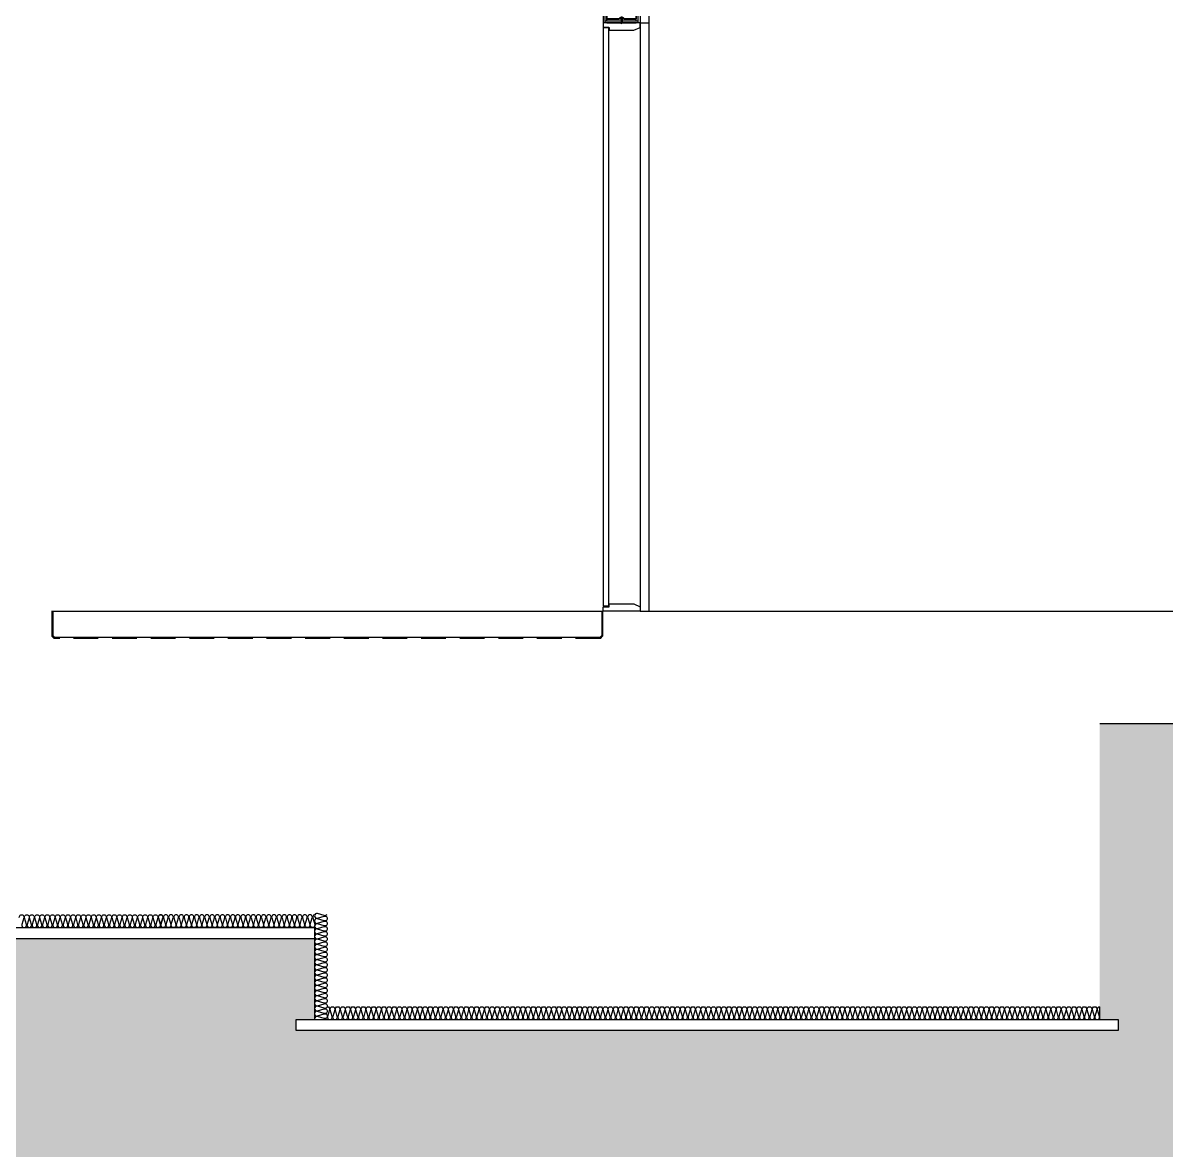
# Model space of a CAD drawing. Header units: millimetres. Extents: x 17311 to 801382, y -242618 to -104888.
# Drawn here: x 291705 to 297921, y -204409 to -198279 of the extents above; entities that cross this region are included whole.
import ezdxf

# ---------------------------------------------------------------- set-up
doc = ezdxf.new("R2010")
doc.units = ezdxf.units.MM
doc.header["$LTSCALE"] = 250
doc.linetypes.add('HID', pattern=[2.8, 1.8, -1])
for name, color, linetype in [('8입면선', 8, 'Continuous'), ('A-DOOR', 4, 'Continuous'), ('A-ELE-8', 8, 'Continuous'), ('A-ELE8', 8, 'Continuous'), ('A-FIN', 6, 'Continuous'), ('A-FIN-8', 8, 'Continuous'), ('A-WALL-D', 7, 'Continuous'), ('A-WP', 1, 'HID'), ('A-버림CONC', 4, 'Continuous'), ('GAGAM-DT', 7, 'Continuous'), ('ISL', 251, 'Continuous'), ('입면', 7, 'Continuous'), ('지반', 254, 'Continuous')]:
    doc.layers.add(name, color=color, linetype=linetype)

# ---------------------------------------------------------------- blocks, each defined once
blk = doc.blocks.new('*U85')
at = {"layer": '8입면선', "color": 8}
for p, q in [((10, 0), (9.5, 4500)), ((190, 0), (189.5, 4500)), ((190, 10), (10, 10))]:
    blk.add_line(p, q, dxfattribs=at)
at = {"layer": 'A-WALL-D'}
for p, q in [((-0.5, 4500), (0, 0)), ((19.5, 4500), (-0.5, 4500)), ((20, 10), (19.5, 4500)), ((180, 10), (179.5, 4500)), ((199.5, 4500), (179.5, 4500)), ((199.5, 4500), (200, 0)), ((20, 0), (0, 0)), ((180, 20), (20, 20)), ((20, 0), (180, 0)), ((200, 0), (180, 0))]:
    blk.add_line(p, q, dxfattribs=at)
at = {"layer": 'GAGAM-DT', "color": 8}
for p, q in [((104.6, 4494.2), (94.7, 4494.2)), ((94.7, 4494.2), (94.7, 4490.7)), ((103.1, 4489.2), (96.2, 4489.2)), ((97.1, 4494.2), (97.1, 4525.6)), ((102.1, 4520.1), (97.1, 4525.6)), ((97.1, 4494.2), (97.1, 4489.2)), ((102.1, 4494.2), (102.1, 4520.1)), ((102.1, 4494.2), (102.1, 4489.2)), ((104.6, 4494.2), (104.6, 4490.7)), ((95.1, 25.8), (95.1, 29.3)), ((105.1, 25.8), (95.1, 25.8)), ((103.6, 30.8), (96.7, 30.8)), ((97.6, 25.8), (97.6, 30.8)), ((97.6, 25.8), (97.6, -5.6)), ((102.6, 25.8), (102.6, 30.8)), ((102.6, 25.8), (102.6, -0.1)), ((105.1, 25.8), (105.1, 29.3)), ((102.6, -0.1), (97.6, -5.6))]:
    blk.add_line(p, q, dxfattribs=at)
for centre, start, end in [((96.2, 4490.7), 180, 270), ((103.1, 4490.7), 270, 0), ((96.7, 29.3), 90, 180), ((103.6, 29.3), 0, 90)]:
    blk.add_arc(centre, 1.51, start, end, dxfattribs=at)
at = {"layer": '입면', "color": 6}
for p, q in [((19.5, 4455), (19.5, 4500)), ((19.5, 4500), (84.8, 4500)), ((84.3, 4498.8), (20.7, 4498.8)), ((20.7, 4498.8), (20.7, 4456.2)), ((89.3, 4493), (84.3, 4498.8)), ((84.8, 4500), (89.8, 4494.2)), ((109.7, 4493), (89.3, 4493)), ((89.8, 4494.2), (109.2, 4494.2)), ((109.2, 4494.2), (114.2, 4500)), ((114.7, 4498.8), (109.7, 4493)), ((114.2, 4500), (179.5, 4500)), ((178.3, 4498.8), (114.7, 4498.8)), ((178.3, 4456.2), (178.3, 4498.8)), ((179.5, 4500), (179.5, 4455)), ((37.3, 4455), (19.5, 4455)), ((20.7, 4456.2), (37.3, 4456.2)), ((37.3, 4456.2), (37.3, 4455)), ((161.7, 4455), (161.7, 4456.2)), ((161.7, 4456.2), (178.3, 4456.2)), ((179.5, 4455), (161.7, 4455)), ((37.8, 65), (20, 65)), ((20, 65), (20, 20)), ((21.2, 21.2), (21.2, 63.8)), ((21.2, 63.8), (37.8, 63.8)), ((37.8, 63.8), (37.8, 65)), ((180, 65), (162.2, 65)), ((162.2, 65), (162.2, 63.8)), ((162.2, 63.8), (178.8, 63.8)), ((178.8, 63.8), (178.8, 21.2)), ((180, 20), (180, 65)), ((20, 20), (85.3, 20)), ((84.8, 21.2), (21.2, 21.2)), ((89.8, 27), (84.8, 21.2)), ((85.3, 20), (90.3, 25.8)), ((110.2, 27), (89.8, 27)), ((90.3, 25.8), (109.7, 25.8)), ((109.7, 25.8), (114.7, 20)), ((115.2, 21.2), (110.2, 27)), ((114.7, 20), (180, 20)), ((178.8, 21.2), (115.2, 21.2))]:
    blk.add_line(p, q, dxfattribs=at)

msp = doc.modelspace()

# ---------------------------------------------------------------- hatches: boundary and pattern name
at = {"layer": '지반'}
h = msp.add_hatch(dxfattribs=at)
h.set_pattern_fill('EARTH', color=251, scale=70, angle=45)
h.paths.add_polyline_path([(230117.6, -201879.5), (230117.6, -213174), (380882.4, -213174), (380882.4, -201579.5), (370730.7, -201579.5), (370730.7, -201786.8), (370560.7, -201786.8), (370560.7, -202209.5), (371880.7, -202209.5), (371880.7, -203849.5), (371980.7, -203849.5), (371980.7, -203909.5), (368640.7, -203909.5), (368640.7, -203849.5), (368740.7, -203849.5), (368740.7, -202159.5), (364230.7, -202159.5), (364230.7, -202599.5), (364330.7, -202599.5), (364330.7, -202659.5), (363390.7, -202659.5), (363390.7, -202599.5), (363490.7, -202599.5), (363490.7, -202099.5), (362430.7, -202099.5), (362430.7, -203699.5), (362530.7, -203699.5), (362530.7, -203759.5), (358060.7, -203759.5), (358060.7, -203699.5), (358160.7, -203699.5), (358160.7, -202089.5), (351710.7, -202089.5), (351710.7, -204659.5), (351810.7, -204659.5), (351810.7, -204719.5), (347110.7, -204719.5), (347110.7, -204659.5), (347210.7, -204659.5), (347210.7, -202089.5), (340910.7, -202089.5), (340910.7, -204659.5), (341010.7, -204659.5), (341010.7, -204719.5), (336310.7, -204719.5), (336310.7, -204659.5), (336410.7, -204659.5), (336410.7, -202089.5), (330110.7, -202089.5), (330110.7, -204659.5), (330210.7, -204659.5), (330210.7, -204719.5), (325510.7, -204719.5), (325510.7, -204659.5), (325610.7, -204659.5), (325610.7, -202089.5), (319310.7, -202089.5), (319310.7, -203829.5), (319410.7, -203829.5), (319410.7, -203889.5), (314710.7, -203889.5), (314710.7, -203829.5), (314810.7, -203829.5), (314810.7, -202089.5), (308510.7, -202089.5), (308510.7, -203829.5), (308610.7, -203829.5), (308610.7, -203889.5), (303910.7, -203889.5), (303910.7, -203829.5), (304010.7, -203829.5), (304010.7, -202089.5), (297560.7, -202089.5), (297560.7, -203699.5), (297660.7, -203699.5), (297660.7, -203759.5), (293190.7, -203759.5), (293190.7, -203699.5), (293290.7, -203699.5), (293290.7, -203259.5), (286980.7, -203259.5), (286980.7, -204099.5), (287080.7, -204099.5), (287080.7, -204159.5), (283740.7, -204159.5), (283740.7, -204099.5), (283840.7, -204099.5), (283840.7, -202459.5), (285160.7, -202459.5), (285160.7, -202086.8), (284990.7, -202086.8), (284990.7, -201829.5), (283110.7, -201829.5), (283110.7, -202079.5), (283160.7, -202079.5), (283160.7, -202139.5), (282910.7, -202139.5), (282910.7, -202079.5), (282960.7, -202079.5), (282960.7, -201979.5), (271560.7, -201979.5), (271560.7, -201879.5)])

# ---------------------------------------------------------------- linework, layer by layer
at = {"layer": 'A-DOOR', "linetype": 'Continuous'}
for points in [[(294860.7, -198304.5), (294893.7, -198304.5), (294893.7, -198319.5), (295027.7, -198319.5), (295060.7, -198304.5), (295060.7, -198279.5), (294860.7, -198279.5)], [(294860.7, -201449.5), (294890.7, -201449.5), (294890.7, -198304.5), (294860.7, -198304.5)], [(294860.7, -201454.5), (294893.7, -201454.5), (294893.7, -201439.5), (295027.7, -201439.5), (295060.7, -201454.5), (295060.7, -201479.5), (294860.7, -201479.5)]]:
    msp.add_lwpolyline(points, close=True, dxfattribs=at)
at = {"layer": 'A-ELE-8'}
msp.add_lwpolyline([(295110.7, -201479.5), (295110.7, -198279.5)], dxfattribs=at)
at = {"layer": 'A-ELE8'}
msp.add_lwpolyline([(295060.7, -198279.5), (295060.7, -201479.5)], dxfattribs=at)
at = {"layer": 'A-FIN'}
for p, q in [((291860.7, -201479.5), (294860.7, -201479.5)), ((295060.7, -201479.5), (316360.7, -201479.5))]:
    msp.add_line(p, q, dxfattribs=at)
at = {"layer": 'A-FIN-8'}
for p, q in [((291868.7, -201479.5), (291868.7, -201611.3)), ((291868.7, -201479.5), (291868.7, -201611.3)), ((294852.7, -201479.5), (294852.7, -201611.3)), ((294852.7, -201479.5), (294852.7, -201611.3)), ((291878.9, -201621.5), (291868.7, -201611.3)), ((294842.4, -201621.5), (291878.9, -201621.5)), ((294842.4, -201621.5), (294852.7, -201611.3))]:
    msp.add_line(p, q, dxfattribs=at)
at = {"layer": 'A-WP', "ltscale": 0.3}
for p, q in [((291863.7, -201479.5), (291863.7, -201614.3)), ((294857.7, -201479.5), (294857.7, -201614.3)), ((291875.8, -201626.5), (291863.7, -201614.3)), ((294845.5, -201626.5), (291875.8, -201626.5)), ((294845.5, -201626.5), (294857.7, -201614.3))]:
    msp.add_line(p, q, dxfattribs=at)
at = {"layer": 'A-버림CONC'}
msp.add_line((286980.7, -203259.5), (293290.7, -203259.5), dxfattribs=at)
for points in [[(297560.7, -202089.5), (304010.7, -202089.5)], [(297560.7, -203699.5), (297660.7, -203699.5), (297660.7, -203759.5), (293190.7, -203759.5), (293190.7, -203699.5), (293290.7, -203699.5)]]:
    msp.add_lwpolyline(points, dxfattribs=at)
at = {"layer": 'ISL'}
for points in [[(295060.7, -198279.5), (295110.7, -198279.5), (295110.7, -193829.5), (295610.7, -193829.5), (295610.7, -193109.5), (298660.7, -193109.5), (298660.7, -193829.5), (299460.7, -193829.5), (299460.7, -193109.5), (302260.7, -193109.5), (302260.7, -193829.5), (303060.7, -193829.5), (303060.7, -193109.5), (305860.7, -193109.5), (305860.7, -193829.5), (306660.7, -193829.5), (306660.7, -193109.5), (309460.7, -193109.5), (309460.7, -193829.5), (310260.7, -193829.5)], [(286980.7, -204099.5), (286980.7, -203199.5), (293290.7, -203199.5), (293290.7, -203699.5), (297560.7, -203699.5), (297560.7, -203629.5)]]:
    msp.add_lwpolyline(points, dxfattribs=at)
for points in [[(291686.3, -203146.4, -1.372593), (291711, -203146.4), (291700.3, -203182.5, 0.509267), (291712.7, -203199.5, 0.509267), (291725, -203182.5), (291714.3, -203146.4, -1.372593), (291739, -203146.4), (291728.3, -203182.5, 0.509267), (291740.7, -203199.5, 0.509267), (291753, -203182.5), (291742.3, -203146.4, -1.372593), (291767, -203146.4), (291756.3, -203182.5, 0.509267), (291768.7, -203199.5, 0.509267), (291781, -203182.5), (291770.3, -203146.4, -1.372593), (291795, -203146.4), (291784.3, -203182.5, 0.509267), (291796.7, -203199.5, 0.509267), (291809, -203182.5), (291798.3, -203146.4, -1.372593), (291823, -203146.4), (291812.3, -203182.5, 0.509267), (291824.7, -203199.5, 0.509267), (291837, -203182.5), (291826.3, -203146.4, -1.372593), (291851, -203146.4), (291840.3, -203182.5, 0.509267), (291852.7, -203199.5, 0.509267), (291865, -203182.5), (291854.3, -203146.4, -1.372593), (291879, -203146.4), (291868.3, -203182.5, 0.509267), (291880.7, -203199.5, 0.509267), (291893, -203182.5), (291882.3, -203146.4, -1.372593), (291907, -203146.4), (291896.3, -203182.5, 0.509267), (291908.7, -203199.5, 0.509267), (291921, -203182.5), (291910.3, -203146.4, -1.372593), (291935, -203146.4), (291924.3, -203182.5, 0.509267), (291936.7, -203199.5, 0.509267), (291949, -203182.5), (291938.3, -203146.4, -1.372593), (291963, -203146.4), (291952.3, -203182.5, 0.509267), (291964.7, -203199.5, 0.509267), (291977, -203182.5), (291966.3, -203146.4, -1.372593), (291991, -203146.4), (291980.3, -203182.5, 0.509267), (291992.7, -203199.5, 0.509267), (292005, -203182.5), (291994.3, -203146.4, -1.372593), (292019, -203146.4), (292008.3, -203182.5, 0.509267), (292020.7, -203199.5, 0.509267), (292033, -203182.5), (292022.3, -203146.4, -1.372593), (292047, -203146.4), (292036.3, -203182.5, 0.509267), (292048.7, -203199.5, 0.509267), (292061, -203182.5), (292050.3, -203146.4, -1.372593), (292075, -203146.4), (292064.3, -203182.5, 0.509267), (292076.7, -203199.5, 0.509267), (292089, -203182.5), (292078.3, -203146.4, -1.372593), (292103, -203146.4), (292092.3, -203182.5, 0.509267), (292104.7, -203199.5, 0.509267), (292117, -203182.5), (292106.3, -203146.4, -1.372593), (292131, -203146.4), (292120.3, -203182.5, 0.509267), (292132.7, -203199.5, 0.509267), (292145, -203182.5), (292134.3, -203146.4, -1.372593), (292159, -203146.4), (292148.3, -203182.5, 0.509267), (292160.7, -203199.5, 0.509267), (292173, -203182.5), (292162.3, -203146.4, -1.372593), (292187, -203146.4), (292176.3, -203182.5, 0.509267), (292188.7, -203199.5, 0.509267), (292201, -203182.5), (292190.3, -203146.4, -1.372593), (292215, -203146.4), (292204.3, -203182.5, 0.509267), (292216.7, -203199.5, 0.509267), (292229, -203182.5), (292218.3, -203146.4, -1.372593), (292243, -203146.4), (292232.3, -203182.5, 0.509267), (292244.7, -203199.5, 0.509267), (292257, -203182.5), (292246.3, -203146.4, -1.372593), (292271, -203146.4), (292260.3, -203182.5, 0.509267), (292272.7, -203199.5, 0.509267), (292285, -203182.5), (292274.3, -203146.4, -1.372593), (292299, -203146.4), (292288.3, -203182.5, 0.509267), (292300.7, -203199.5, 0.509267), (292313, -203182.5), (292302.3, -203146.4, -1.372593), (292327, -203146.4), (292316.3, -203182.5, 0.509267), (292328.7, -203199.5, 0.509267), (292341, -203182.5), (292330.3, -203146.4, -1.372593), (292355, -203146.4), (292344.3, -203182.5, 0.509267), (292356.7, -203199.5, 0.509267), (292369, -203182.5), (292358.3, -203146.4, -1.372593), (292383, -203146.4), (292372.3, -203182.5, 0.509267), (292384.7, -203199.5, 0.509267), (292397, -203182.5), (292386.3, -203146.4, -1.372593), (292411, -203146.4), (292400.3, -203182.5, 0.509267), (292412.7, -203199.5, 0.509267), (292425, -203182.5), (292414.3, -203146.4, -1.372593), (292439, -203146.4), (292428.3, -203182.5, 0.509267), (292440.7, -203199.5, 0.509267), (292453, -203182.5), (292442.3, -203146.4, -1.372593), (292467, -203146.4), (292456.3, -203182.5, 0.509267), (292468.7, -203199.5)], [(293290.7, -203130.1, 0.413428), (293282.3, -203146.4), (293293, -203182.5, -0.509267), (293280.7, -203199.5, -0.509267), (293268.3, -203182.5), (293279, -203146.4, 1.372593), (293254.3, -203146.4), (293265, -203182.5, -0.509267), (293252.7, -203199.5, -0.509267), (293240.3, -203182.5), (293251, -203146.4, 1.372593), (293226.3, -203146.4), (293237, -203182.5, -0.509267), (293224.7, -203199.5, -0.509267), (293212.3, -203182.5), (293223, -203146.4, 1.372593), (293198.3, -203146.4), (293209, -203182.5, -0.509267), (293196.7, -203199.5, -0.509267), (293184.3, -203182.5), (293195, -203146.4, 1.372593), (293170.3, -203146.4), (293181, -203182.5, -0.509267), (293168.7, -203199.5, -0.509267), (293156.3, -203182.5), (293167, -203146.4, 1.372593), (293142.3, -203146.4), (293153, -203182.5, -0.509267), (293140.7, -203199.5, -0.509267), (293128.3, -203182.5), (293139, -203146.4, 1.372593), (293114.3, -203146.4), (293125, -203182.5, -0.509267), (293112.7, -203199.5, -0.509267), (293100.3, -203182.5), (293111, -203146.4, 1.372593), (293086.3, -203146.4), (293097, -203182.5, -0.509267), (293084.7, -203199.5, -0.509267), (293072.3, -203182.5), (293083, -203146.4, 1.372593), (293058.3, -203146.4), (293069, -203182.5, -0.509267), (293056.7, -203199.5, -0.509267), (293044.3, -203182.5), (293055, -203146.4, 1.372593), (293030.3, -203146.4), (293041, -203182.5, -0.509267), (293028.7, -203199.5, -0.509267), (293016.3, -203182.5), (293027, -203146.4, 1.372593), (293002.3, -203146.4), (293013, -203182.5, -0.509267), (293000.7, -203199.5, -0.509267), (292988.3, -203182.5), (292999, -203146.4, 1.372593), (292974.3, -203146.4), (292985, -203182.5, -0.509267), (292972.7, -203199.5, -0.509267), (292960.3, -203182.5), (292971, -203146.4, 1.372593), (292946.3, -203146.4), (292957, -203182.5, -0.509267), (292944.7, -203199.5, -0.509267), (292932.3, -203182.5), (292943, -203146.4, 1.372593), (292918.3, -203146.4), (292929, -203182.5, -0.509267), (292916.7, -203199.5, -0.509267), (292904.3, -203182.5), (292915, -203146.4, 1.372593), (292890.3, -203146.4), (292901, -203182.5, -0.509267), (292888.7, -203199.5, -0.509267), (292876.3, -203182.5), (292887, -203146.4, 1.372593), (292862.3, -203146.4), (292873, -203182.5, -0.509267), (292860.7, -203199.5, -0.509267), (292848.3, -203182.5), (292859, -203146.4, 1.372593), (292834.3, -203146.4), (292845, -203182.5, -0.509267), (292832.7, -203199.5, -0.509267), (292820.3, -203182.5), (292831, -203146.4, 1.372593), (292806.3, -203146.4), (292817, -203182.5, -0.509267), (292804.7, -203199.5, -0.509267), (292792.3, -203182.5), (292803, -203146.4, 1.372593), (292778.3, -203146.4), (292789, -203182.5, -0.509267), (292776.7, -203199.5, -0.509267), (292764.3, -203182.5), (292775, -203146.4, 1.372593), (292750.3, -203146.4), (292761, -203182.5, -0.509267), (292748.7, -203199.5, -0.509267), (292736.3, -203182.5), (292747, -203146.4, 1.372593), (292722.3, -203146.4), (292733, -203182.5, -0.509267), (292720.7, -203199.5, -0.509267), (292708.3, -203182.5), (292719, -203146.4, 1.372593), (292694.3, -203146.4), (292705, -203182.5, -0.509267), (292692.7, -203199.5, -0.509267), (292680.3, -203182.5), (292691, -203146.4, 1.372593), (292666.3, -203146.4), (292677, -203182.5, -0.509267), (292664.7, -203199.5, -0.509267), (292652.3, -203182.5), (292663, -203146.4, 1.372593), (292638.3, -203146.4), (292649, -203182.5, -0.509267), (292636.7, -203199.5, -0.509267), (292624.3, -203182.5), (292635, -203146.4, 1.372593), (292610.3, -203146.4), (292621, -203182.5, -0.509267), (292608.7, -203199.5, -0.509267), (292596.3, -203182.5), (292607, -203146.4, 1.372593), (292582.3, -203146.4), (292593, -203182.5, -0.509267), (292580.7, -203199.5, -0.509267), (292568.3, -203182.5), (292579, -203146.4, 1.372593), (292554.3, -203146.4), (292565, -203182.5, -0.509267), (292552.7, -203199.5, -0.509267), (292540.3, -203182.5), (292551, -203146.4, 1.372593), (292526.3, -203146.4), (292537, -203182.5, -0.509267), (292524.7, -203199.5, -0.509267), (292512.3, -203182.5), (292523, -203146.4, 1.372593), (292498.3, -203146.4), (292509, -203182.5, -0.509267), (292496.7, -203199.5, -0.509267), (292484.3, -203182.5), (292495, -203146.4, 1.372593), (292470.3, -203146.4), (292481, -203182.5, -0.509267), (292468.7, -203199.5, -0.509267), (292456.3, -203182.5), (292467, -203146.4, 1.372593), (292442.3, -203146.4), (292453, -203182.5, -0.509267), (292440.7, -203199.5)], [(293357.9, -203129.5, -0.314838), (293343.7, -203133.9), (293307.6, -203123.1, 0.509267), (293290.7, -203135.5, 0.509267), (293307.6, -203147.9), (293343.7, -203137.1, -1.372593), (293343.7, -203161.9), (293307.6, -203151.1, 0.509267), (293290.7, -203163.5, 0.509267), (293307.6, -203175.9), (293343.7, -203165.1, -1.372593), (293343.7, -203189.9), (293307.6, -203179.1, 0.509267), (293290.7, -203191.5, 0.509267), (293307.6, -203203.9), (293343.7, -203193.1, -1.372593), (293343.7, -203217.9), (293307.6, -203207.1, 0.509267), (293290.7, -203219.5, 0.509267), (293307.6, -203231.9), (293343.7, -203221.1, -1.372593), (293343.7, -203245.9), (293307.6, -203235.1, 0.509267), (293290.7, -203247.5, 0.509267), (293307.6, -203259.9), (293343.7, -203249.1, -1.372593), (293343.7, -203273.9), (293307.6, -203263.1, 0.509267), (293290.7, -203275.5, 0.509267), (293307.6, -203287.9), (293343.7, -203277.1, -1.372593), (293343.7, -203301.9), (293307.6, -203291.1, 0.509267), (293290.7, -203303.5, 0.509267), (293307.6, -203315.9), (293343.7, -203305.1, -1.372593), (293343.7, -203329.9), (293307.6, -203319.1, 0.509267), (293290.7, -203331.5, 0.509267), (293307.6, -203343.9), (293343.7, -203333.1, -1.372593), (293343.7, -203357.9), (293307.6, -203347.1, 0.509267), (293290.7, -203359.5, 0.509267), (293307.6, -203371.9), (293343.7, -203361.1, -1.372593), (293343.7, -203385.9), (293307.6, -203375.1, 0.509267), (293290.7, -203387.5, 0.509267), (293307.6, -203399.9), (293343.7, -203389.1, -1.372593), (293343.7, -203413.9), (293307.6, -203403.1, 0.509267), (293290.7, -203415.5, 0.509267), (293307.6, -203427.9), (293343.7, -203417.1, -1.372593), (293343.7, -203441.9), (293307.6, -203431.1, 0.509267), (293290.7, -203443.5, 0.509267), (293307.6, -203455.9), (293343.7, -203445.1, -1.372593), (293343.7, -203469.9), (293307.6, -203459.1, 0.509267), (293290.7, -203471.5, 0.509267), (293307.6, -203483.9), (293343.7, -203473.1, -1.372593), (293343.7, -203497.9), (293307.6, -203487.1, 0.509267), (293290.7, -203499.5, 0.509267), (293307.6, -203511.9), (293343.7, -203501.1, -1.372593), (293343.7, -203525.9), (293307.6, -203515.1, 0.509267), (293290.7, -203527.5, 0.509267), (293307.6, -203539.9), (293343.7, -203529.1, -1.372593), (293343.7, -203553.9), (293307.6, -203543.1, 0.509267), (293290.7, -203555.5, 0.509267), (293307.6, -203567.9), (293343.7, -203557.1, -1.372593), (293343.7, -203581.9), (293307.6, -203571.1, 0.509267), (293290.7, -203583.5, 0.509267), (293307.6, -203595.9), (293343.7, -203585.1, -1.372593), (293343.7, -203609.9), (293307.6, -203599.1, 0.509267), (293290.7, -203611.5, 0.509267), (293307.6, -203623.9), (293343.7, -203613.1, -1.372593), (293343.7, -203637.9), (293307.6, -203627.1, 0.509267), (293290.7, -203639.5, 0.509267), (293307.6, -203651.9), (293343.7, -203641.1, -1.372593), (293343.7, -203665.9), (293307.6, -203655.1, 0.509267), (293290.7, -203667.5, 0.509267), (293307.6, -203679.9), (293343.7, -203669.1, -1.372593), (293343.7, -203693.9), (293307.6, -203683.1, 0.509267), (293290.7, -203695.5)], [(293360.7, -203629.5, -0.509267), (293373, -203646.4), (293362.3, -203682.5, 1.372593), (293387, -203682.5), (293376.3, -203646.4, -0.509267), (293388.7, -203629.5, -0.509267), (293401, -203646.4), (293390.3, -203682.5, 1.372593), (293415, -203682.5), (293404.3, -203646.4, -0.509267), (293416.7, -203629.5, -0.509267), (293429, -203646.4), (293418.3, -203682.5, 1.372593), (293443, -203682.5), (293432.3, -203646.4, -0.509267), (293444.7, -203629.5, -0.509267), (293457, -203646.4), (293446.3, -203682.5, 1.372593), (293471, -203682.5), (293460.3, -203646.4, -0.509267), (293472.7, -203629.5, -0.509267), (293485, -203646.4), (293474.3, -203682.5, 1.372593), (293499, -203682.5), (293488.3, -203646.4, -0.509267), (293500.7, -203629.5, -0.509267), (293513, -203646.4), (293502.3, -203682.5, 1.372593), (293527, -203682.5), (293516.3, -203646.4, -0.509267), (293528.7, -203629.5, -0.509267), (293541, -203646.4), (293530.3, -203682.5, 1.372593), (293555, -203682.5), (293544.3, -203646.4, -0.509267), (293556.7, -203629.5, -0.509267), (293569, -203646.4), (293558.3, -203682.5, 1.372593), (293583, -203682.5), (293572.3, -203646.4, -0.509267), (293584.7, -203629.5, -0.509267), (293597, -203646.4), (293586.3, -203682.5, 1.372593), (293611, -203682.5), (293600.3, -203646.4, -0.509267), (293612.7, -203629.5, -0.509267), (293625, -203646.4), (293614.3, -203682.5, 1.372593), (293639, -203682.5), (293628.3, -203646.4, -0.509267), (293640.7, -203629.5, -0.509267), (293653, -203646.4), (293642.3, -203682.5, 1.372593), (293667, -203682.5), (293656.3, -203646.4, -0.509267), (293668.7, -203629.5, -0.509267), (293681, -203646.4), (293670.3, -203682.5, 1.372593), (293695, -203682.5), (293684.3, -203646.4, -0.509267), (293696.7, -203629.5, -0.509267), (293709, -203646.4), (293698.3, -203682.5, 1.372593), (293723, -203682.5), (293712.3, -203646.4, -0.509267), (293724.7, -203629.5, -0.509267), (293737, -203646.4), (293726.3, -203682.5, 1.372593), (293751, -203682.5), (293740.3, -203646.4, -0.509267), (293752.7, -203629.5, -0.509267), (293765, -203646.4), (293754.3, -203682.5, 1.372593), (293779, -203682.5), (293768.3, -203646.4, -0.509267), (293780.7, -203629.5, -0.509267), (293793, -203646.4), (293782.3, -203682.5, 1.372593), (293807, -203682.5), (293796.3, -203646.4, -0.509267), (293808.7, -203629.5, -0.509267), (293821, -203646.4), (293810.3, -203682.5, 1.372593), (293835, -203682.5), (293824.3, -203646.4, -0.509267), (293836.7, -203629.5, -0.509267), (293849, -203646.4), (293838.3, -203682.5, 1.372593), (293863, -203682.5), (293852.3, -203646.4, -0.509267), (293864.7, -203629.5, -0.509267), (293877, -203646.4), (293866.3, -203682.5, 1.372593), (293891, -203682.5), (293880.3, -203646.4, -0.509267), (293892.7, -203629.5, -0.509267), (293905, -203646.4), (293894.3, -203682.5, 1.372593), (293919, -203682.5), (293908.3, -203646.4, -0.509267), (293920.7, -203629.5, -0.509267), (293933, -203646.4), (293922.3, -203682.5, 1.372593), (293947, -203682.5), (293936.3, -203646.4, -0.509267), (293948.7, -203629.5, -0.509267), (293961, -203646.4), (293950.3, -203682.5, 1.372593), (293975, -203682.5), (293964.3, -203646.4, -0.509267), (293976.7, -203629.5, -0.509267), (293989, -203646.4), (293978.3, -203682.5, 1.372593), (294003, -203682.5), (293992.3, -203646.4, -0.509267), (294004.7, -203629.5, -0.509267), (294017, -203646.4), (294006.3, -203682.5, 1.372593), (294031, -203682.5), (294020.3, -203646.4, -0.509267), (294032.7, -203629.5, -0.509267), (294045, -203646.4), (294034.3, -203682.5, 1.372593), (294059, -203682.5), (294048.3, -203646.4, -0.509267), (294060.7, -203629.5, -0.509267), (294073, -203646.4), (294062.3, -203682.5, 1.372593), (294087, -203682.5), (294076.3, -203646.4, -0.509267), (294088.7, -203629.5, -0.509267), (294101, -203646.4), (294090.3, -203682.5, 1.372593), (294115, -203682.5), (294104.3, -203646.4, -0.509267), (294116.7, -203629.5, -0.509267), (294129, -203646.4), (294118.3, -203682.5, 1.372593), (294143, -203682.5), (294132.3, -203646.4, -0.509267), (294144.7, -203629.5, -0.509267), (294157, -203646.4), (294146.3, -203682.5, 1.372593), (294171, -203682.5), (294160.3, -203646.4, -0.509267), (294172.7, -203629.5, -0.509267), (294185, -203646.4), (294174.3, -203682.5, 1.372593), (294199, -203682.5), (294188.3, -203646.4, -0.509267), (294200.7, -203629.5, -0.509267), (294213, -203646.4), (294202.3, -203682.5, 1.372593), (294227, -203682.5), (294216.3, -203646.4, -0.509267), (294228.7, -203629.5, -0.509267), (294241, -203646.4), (294230.3, -203682.5, 1.372593), (294255, -203682.5), (294244.3, -203646.4, -0.509267), (294256.7, -203629.5, -0.509267), (294269, -203646.4), (294258.3, -203682.5, 1.372593), (294283, -203682.5), (294272.3, -203646.4, -0.509267), (294284.7, -203629.5, -0.509267), (294297, -203646.4), (294286.3, -203682.5, 1.372593), (294311, -203682.5), (294300.3, -203646.4, -0.509267), (294312.7, -203629.5, -0.509267), (294325, -203646.4), (294314.3, -203682.5, 1.372593), (294339, -203682.5), (294328.3, -203646.4, -0.509267), (294340.7, -203629.5, -0.509267), (294353, -203646.4), (294342.3, -203682.5, 1.372593), (294367, -203682.5), (294356.3, -203646.4, -0.509267), (294368.7, -203629.5, -0.509267), (294381, -203646.4), (294370.3, -203682.5, 1.372593), (294395, -203682.5), (294384.3, -203646.4, -0.509267), (294396.7, -203629.5, -0.509267), (294409, -203646.4), (294398.3, -203682.5, 1.372593), (294423, -203682.5), (294412.3, -203646.4, -0.509267), (294424.7, -203629.5, -0.509267), (294437, -203646.4), (294426.3, -203682.5, 1.372593), (294451, -203682.5), (294440.3, -203646.4, -0.509267), (294452.7, -203629.5, -0.509267), (294465, -203646.4), (294454.3, -203682.5, 1.372593), (294479, -203682.5), (294468.3, -203646.4, -0.509267), (294480.7, -203629.5, -0.509267), (294493, -203646.4), (294482.3, -203682.5, 1.372593), (294507, -203682.5), (294496.3, -203646.4, -0.509267), (294508.7, -203629.5, -0.509267), (294521, -203646.4), (294510.3, -203682.5, 1.372593), (294535, -203682.5), (294524.3, -203646.4, -0.509267), (294536.7, -203629.5, -0.509267), (294549, -203646.4), (294538.3, -203682.5, 1.372593), (294563, -203682.5), (294552.3, -203646.4, -0.509267), (294564.7, -203629.5, -0.509267), (294577, -203646.4), (294566.3, -203682.5, 1.372593), (294591, -203682.5), (294580.3, -203646.4, -0.509267), (294592.7, -203629.5, -0.509267), (294605, -203646.4), (294594.3, -203682.5, 1.372593), (294619, -203682.5), (294608.3, -203646.4, -0.509267), (294620.7, -203629.5, -0.509267), (294633, -203646.4), (294622.3, -203682.5, 1.372593), (294647, -203682.5), (294636.3, -203646.4, -0.509267), (294648.7, -203629.5, -0.509267), (294661, -203646.4), (294650.3, -203682.5, 1.372593), (294675, -203682.5), (294664.3, -203646.4, -0.509267), (294676.7, -203629.5, -0.509267), (294689, -203646.4), (294678.3, -203682.5, 1.372593), (294703, -203682.5), (294692.3, -203646.4, -0.509267), (294704.7, -203629.5, -0.509267), (294717, -203646.4), (294706.3, -203682.5, 1.372593), (294731, -203682.5), (294720.3, -203646.4, -0.509267), (294732.7, -203629.5, -0.509267), (294745, -203646.4), (294734.3, -203682.5, 1.372593), (294759, -203682.5), (294748.3, -203646.4, -0.509267), (294760.7, -203629.5, -0.509267), (294773, -203646.4), (294762.3, -203682.5, 1.372593), (294787, -203682.5), (294776.3, -203646.4, -0.509267), (294788.7, -203629.5, -0.509267), (294801, -203646.4), (294790.3, -203682.5, 1.372593), (294815, -203682.5), (294804.3, -203646.4, -0.509267), (294816.7, -203629.5, -0.509267), (294829, -203646.4), (294818.3, -203682.5, 1.372593), (294843, -203682.5), (294832.3, -203646.4, -0.509267), (294844.7, -203629.5, -0.509267), (294857, -203646.4), (294846.3, -203682.5, 1.372593), (294871, -203682.5), (294860.3, -203646.4, -0.509267), (294872.7, -203629.5, -0.509267), (294885, -203646.4), (294874.3, -203682.5, 1.372593), (294899, -203682.5), (294888.3, -203646.4, -0.509267), (294900.7, -203629.5, -0.509267), (294913, -203646.4), (294902.3, -203682.5, 1.372593), (294927, -203682.5), (294916.3, -203646.4, -0.509267), (294928.7, -203629.5, -0.509267), (294941, -203646.4), (294930.3, -203682.5, 1.372593), (294955, -203682.5), (294944.3, -203646.4, -0.509267), (294956.7, -203629.5, -0.509267), (294969, -203646.4), (294958.3, -203682.5, 1.372593), (294983, -203682.5), (294972.3, -203646.4, -0.509267), (294984.7, -203629.5, -0.509267), (294997, -203646.4), (294986.3, -203682.5, 1.372593), (295011, -203682.5), (295000.3, -203646.4, -0.509267), (295012.7, -203629.5, -0.509267), (295025, -203646.4), (295014.3, -203682.5, 1.372593), (295039, -203682.5), (295028.3, -203646.4, -0.509267), (295040.7, -203629.5, -0.509267), (295053, -203646.4), (295042.3, -203682.5, 1.372593), (295067, -203682.5), (295056.3, -203646.4, -0.509267), (295068.7, -203629.5, -0.509267), (295081, -203646.4), (295070.3, -203682.5, 1.372593), (295095, -203682.5), (295084.3, -203646.4, -0.509267), (295096.7, -203629.5, -0.509267), (295109, -203646.4), (295098.3, -203682.5, 1.372593), (295123, -203682.5), (295112.3, -203646.4, -0.509267), (295124.7, -203629.5, -0.509267), (295137, -203646.4), (295126.3, -203682.5, 1.372593), (295151, -203682.5), (295140.3, -203646.4, -0.509267), (295152.7, -203629.5, -0.509267), (295165, -203646.4), (295154.3, -203682.5, 1.372593), (295179, -203682.5), (295168.3, -203646.4, -0.509267), (295180.7, -203629.5, -0.509267), (295193, -203646.4), (295182.3, -203682.5, 1.372593), (295207, -203682.5), (295196.3, -203646.4, -0.509267), (295208.7, -203629.5, -0.509267), (295221, -203646.4), (295210.3, -203682.5, 1.372593), (295235, -203682.5), (295224.3, -203646.4, -0.509267), (295236.7, -203629.5, -0.509267), (295249, -203646.4), (295238.3, -203682.5, 1.372593), (295263, -203682.5), (295252.3, -203646.4, -0.509267), (295264.7, -203629.5, -0.509267), (295277, -203646.4), (295266.3, -203682.5, 1.372593), (295291, -203682.5), (295280.3, -203646.4, -0.509267), (295292.7, -203629.5, -0.509267), (295305, -203646.4), (295294.3, -203682.5, 1.372593), (295319, -203682.5), (295308.3, -203646.4, -0.509267), (295320.7, -203629.5, -0.509267), (295333, -203646.4), (295322.3, -203682.5, 1.372593), (295347, -203682.5), (295336.3, -203646.4, -0.509267), (295348.7, -203629.5, -0.509267), (295361, -203646.4), (295350.3, -203682.5, 1.372593), (295375, -203682.5), (295364.3, -203646.4, -0.509267), (295376.7, -203629.5, -0.509267), (295389, -203646.4), (295378.3, -203682.5, 1.372593), (295403, -203682.5), (295392.3, -203646.4, -0.509267), (295404.7, -203629.5, -0.509267), (295417, -203646.4), (295406.3, -203682.5, 1.372593), (295431, -203682.5), (295420.3, -203646.4, -0.509267), (295432.7, -203629.5, -0.509267), (295445, -203646.4), (295434.3, -203682.5, 1.372593), (295459, -203682.5), (295448.3, -203646.4, -0.509267), (295460.7, -203629.5, -0.509267), (295473, -203646.4), (295462.3, -203682.5, 1.372593), (295487, -203682.5), (295476.3, -203646.4, -0.509267), (295488.7, -203629.5, -0.509267), (295501, -203646.4), (295490.3, -203682.5, 1.372593), (295515, -203682.5), (295504.3, -203646.4, -0.509267), (295516.7, -203629.5, -0.509267), (295529, -203646.4), (295518.3, -203682.5, 1.372593), (295543, -203682.5), (295532.3, -203646.4, -0.509267), (295544.7, -203629.5, -0.509267), (295557, -203646.4), (295546.3, -203682.5, 1.372593), (295571, -203682.5), (295560.3, -203646.4, -0.509267), (295572.7, -203629.5, -0.509267), (295585, -203646.4), (295574.3, -203682.5, 1.372593), (295599, -203682.5), (295588.3, -203646.4, -0.509267), (295600.7, -203629.5, -0.509267), (295613, -203646.4), (295602.3, -203682.5, 1.372593), (295627, -203682.5), (295616.3, -203646.4, -0.509267), (295628.7, -203629.5, -0.509267), (295641, -203646.4), (295630.3, -203682.5, 1.372593), (295655, -203682.5), (295644.3, -203646.4, -0.509267), (295656.7, -203629.5, -0.509267), (295669, -203646.4), (295658.3, -203682.5, 1.372593), (295683, -203682.5), (295672.3, -203646.4, -0.509267), (295684.7, -203629.5, -0.509267), (295697, -203646.4), (295686.3, -203682.5, 1.372593), (295711, -203682.5), (295700.3, -203646.4, -0.509267), (295712.7, -203629.5, -0.509267), (295725, -203646.4), (295714.3, -203682.5, 1.372593), (295739, -203682.5), (295728.3, -203646.4, -0.509267), (295740.7, -203629.5, -0.509267), (295753, -203646.4), (295742.3, -203682.5, 1.372593), (295767, -203682.5), (295756.3, -203646.4, -0.509267), (295768.7, -203629.5, -0.509267), (295781, -203646.4), (295770.3, -203682.5, 1.372593), (295795, -203682.5), (295784.3, -203646.4, -0.509267), (295796.7, -203629.5, -0.509267), (295809, -203646.4), (295798.3, -203682.5, 1.372593), (295823, -203682.5), (295812.3, -203646.4, -0.509267), (295824.7, -203629.5, -0.509267), (295837, -203646.4), (295826.3, -203682.5, 1.372593), (295851, -203682.5), (295840.3, -203646.4, -0.509267), (295852.7, -203629.5, -0.509267), (295865, -203646.4), (295854.3, -203682.5, 1.372593), (295879, -203682.5), (295868.3, -203646.4, -0.509267), (295880.7, -203629.5, -0.509267), (295893, -203646.4), (295882.3, -203682.5, 1.372593), (295907, -203682.5), (295896.3, -203646.4, -0.509267), (295908.7, -203629.5, -0.509267), (295921, -203646.4), (295910.3, -203682.5, 1.372593), (295935, -203682.5), (295924.3, -203646.4, -0.509267), (295936.7, -203629.5, -0.509267), (295949, -203646.4), (295938.3, -203682.5, 1.372593), (295963, -203682.5), (295952.3, -203646.4, -0.509267), (295964.7, -203629.5, -0.509267), (295977, -203646.4), (295966.3, -203682.5, 1.372593), (295991, -203682.5), (295980.3, -203646.4, -0.509267), (295992.7, -203629.5, -0.509267), (296005, -203646.4), (295994.3, -203682.5, 1.372593), (296019, -203682.5), (296008.3, -203646.4, -0.509267), (296020.7, -203629.5, -0.509267), (296033, -203646.4), (296022.3, -203682.5, 1.372593), (296047, -203682.5), (296036.3, -203646.4, -0.509267), (296048.7, -203629.5, -0.509267), (296061, -203646.4), (296050.3, -203682.5, 1.372593), (296075, -203682.5), (296064.3, -203646.4, -0.509267), (296076.7, -203629.5, -0.509267), (296089, -203646.4), (296078.3, -203682.5, 1.372593), (296103, -203682.5), (296092.3, -203646.4, -0.509267), (296104.7, -203629.5, -0.509267), (296117, -203646.4), (296106.3, -203682.5, 1.372593), (296131, -203682.5), (296120.3, -203646.4, -0.509267), (296132.7, -203629.5, -0.509267), (296145, -203646.4), (296134.3, -203682.5, 1.372593), (296159, -203682.5), (296148.3, -203646.4, -0.509267), (296160.7, -203629.5, -0.509267), (296173, -203646.4), (296162.3, -203682.5, 1.372593), (296187, -203682.5), (296176.3, -203646.4, -0.509267), (296188.7, -203629.5, -0.509267), (296201, -203646.4), (296190.3, -203682.5, 1.372593), (296215, -203682.5), (296204.3, -203646.4, -0.509267), (296216.7, -203629.5, -0.509267), (296229, -203646.4), (296218.3, -203682.5, 1.372593), (296243, -203682.5), (296232.3, -203646.4, -0.509267), (296244.7, -203629.5, -0.509267), (296257, -203646.4), (296246.3, -203682.5, 1.372593), (296271, -203682.5), (296260.3, -203646.4, -0.509267), (296272.7, -203629.5, -0.509267), (296285, -203646.4), (296274.3, -203682.5, 1.372593), (296299, -203682.5), (296288.3, -203646.4, -0.509267), (296300.7, -203629.5, -0.509267), (296313, -203646.4), (296302.3, -203682.5, 1.372593), (296327, -203682.5), (296316.3, -203646.4, -0.509267), (296328.7, -203629.5, -0.509267), (296341, -203646.4), (296330.3, -203682.5, 1.372593), (296355, -203682.5), (296344.3, -203646.4, -0.509267), (296356.7, -203629.5, -0.509267), (296369, -203646.4), (296358.3, -203682.5, 1.372593), (296383, -203682.5), (296372.3, -203646.4, -0.509267), (296384.7, -203629.5, -0.509267), (296397, -203646.4), (296386.3, -203682.5, 1.372593), (296411, -203682.5), (296400.3, -203646.4, -0.509267), (296412.7, -203629.5, -0.509267), (296425, -203646.4), (296414.3, -203682.5, 1.372593), (296439, -203682.5), (296428.3, -203646.4, -0.509267), (296440.7, -203629.5, -0.509267), (296453, -203646.4), (296442.3, -203682.5, 1.372593), (296467, -203682.5), (296456.3, -203646.4, -0.509267), (296468.7, -203629.5, -0.509267), (296481, -203646.4), (296470.3, -203682.5, 1.372593), (296495, -203682.5), (296484.3, -203646.4, -0.509267), (296496.7, -203629.5, -0.509267), (296509, -203646.4), (296498.3, -203682.5, 1.372593), (296523, -203682.5), (296512.3, -203646.4, -0.509267), (296524.7, -203629.5, -0.509267), (296537, -203646.4), (296526.3, -203682.5, 1.372593), (296551, -203682.5), (296540.3, -203646.4, -0.509267), (296552.7, -203629.5, -0.509267), (296565, -203646.4), (296554.3, -203682.5, 1.372593), (296579, -203682.5), (296568.3, -203646.4, -0.509267), (296580.7, -203629.5, -0.509267), (296593, -203646.4), (296582.3, -203682.5, 1.372593), (296607, -203682.5), (296596.3, -203646.4, -0.509267), (296608.7, -203629.5, -0.509267), (296621, -203646.4), (296610.3, -203682.5, 1.372593), (296635, -203682.5), (296624.3, -203646.4, -0.509267), (296636.7, -203629.5, -0.509267), (296649, -203646.4), (296638.3, -203682.5, 1.372593), (296663, -203682.5), (296652.3, -203646.4, -0.509267), (296664.7, -203629.5, -0.509267), (296677, -203646.4), (296666.3, -203682.5, 1.372593), (296691, -203682.5), (296680.3, -203646.4, -0.509267), (296692.7, -203629.5, -0.509267), (296705, -203646.4), (296694.3, -203682.5, 1.372593), (296719, -203682.5), (296708.3, -203646.4, -0.509267), (296720.7, -203629.5, -0.509267), (296733, -203646.4), (296722.3, -203682.5, 1.372593), (296747, -203682.5), (296736.3, -203646.4, -0.509267), (296748.7, -203629.5, -0.509267), (296761, -203646.4), (296750.3, -203682.5, 1.372593), (296775, -203682.5), (296764.3, -203646.4, -0.509267), (296776.7, -203629.5, -0.509267), (296789, -203646.4), (296778.3, -203682.5, 1.372593), (296803, -203682.5), (296792.3, -203646.4, -0.509267), (296804.7, -203629.5, -0.509267), (296817, -203646.4), (296806.3, -203682.5, 1.372593), (296831, -203682.5), (296820.3, -203646.4, -0.509267), (296832.7, -203629.5, -0.509267), (296845, -203646.4), (296834.3, -203682.5, 1.372593), (296859, -203682.5), (296848.3, -203646.4, -0.509267), (296860.7, -203629.5, -0.509267), (296873, -203646.4), (296862.3, -203682.5, 1.372593), (296887, -203682.5), (296876.3, -203646.4, -0.509267), (296888.7, -203629.5, -0.509267), (296901, -203646.4), (296890.3, -203682.5, 1.372593), (296915, -203682.5), (296904.3, -203646.4, -0.509267), (296916.7, -203629.5, -0.509267), (296929, -203646.4), (296918.3, -203682.5, 1.372593), (296943, -203682.5), (296932.3, -203646.4, -0.509267), (296944.7, -203629.5, -0.509267), (296957, -203646.4), (296946.3, -203682.5, 1.372593), (296971, -203682.5), (296960.3, -203646.4, -0.509267), (296972.7, -203629.5, -0.509267), (296985, -203646.4), (296974.3, -203682.5, 1.372593), (296999, -203682.5), (296988.3, -203646.4, -0.509267), (297000.7, -203629.5, -0.509267), (297013, -203646.4), (297002.3, -203682.5, 1.372593), (297027, -203682.5), (297016.3, -203646.4, -0.509267), (297028.7, -203629.5, -0.509267), (297041, -203646.4), (297030.3, -203682.5, 1.372593), (297055, -203682.5), (297044.3, -203646.4, -0.509267), (297056.7, -203629.5, -0.509267), (297069, -203646.4), (297058.3, -203682.5, 1.372593), (297083, -203682.5), (297072.3, -203646.4, -0.509267), (297084.7, -203629.5, -0.509267), (297097, -203646.4), (297086.3, -203682.5, 1.372593), (297111, -203682.5), (297100.3, -203646.4, -0.509267), (297112.7, -203629.5, -0.509267), (297125, -203646.4), (297114.3, -203682.5, 1.372593), (297139, -203682.5), (297128.3, -203646.4, -0.509267), (297140.7, -203629.5, -0.509267), (297153, -203646.4), (297142.3, -203682.5, 1.372593), (297167, -203682.5), (297156.3, -203646.4, -0.509267), (297168.7, -203629.5, -0.509267), (297181, -203646.4), (297170.3, -203682.5, 1.372593), (297195, -203682.5), (297184.3, -203646.4, -0.509267), (297196.7, -203629.5, -0.509267), (297209, -203646.4), (297198.3, -203682.5, 1.372593), (297223, -203682.5), (297212.3, -203646.4, -0.509267), (297224.7, -203629.5, -0.509267), (297237, -203646.4), (297226.3, -203682.5, 1.372593), (297251, -203682.5), (297240.3, -203646.4, -0.509267), (297252.7, -203629.5, -0.509267), (297265, -203646.4), (297254.3, -203682.5, 1.372593), (297279, -203682.5), (297268.3, -203646.4, -0.509267), (297280.7, -203629.5, -0.509267), (297293, -203646.4), (297282.3, -203682.5, 1.372593), (297307, -203682.5), (297296.3, -203646.4, -0.509267), (297308.7, -203629.5, -0.509267), (297321, -203646.4), (297310.3, -203682.5, 1.372593), (297335, -203682.5), (297324.3, -203646.4, -0.509267), (297336.7, -203629.5, -0.509267), (297349, -203646.4), (297338.3, -203682.5, 1.372593), (297363, -203682.5), (297352.3, -203646.4, -0.509267), (297364.7, -203629.5, -0.509267), (297377, -203646.4), (297366.3, -203682.5, 1.372593), (297391, -203682.5), (297380.3, -203646.4, -0.509267), (297392.7, -203629.5, -0.509267), (297405, -203646.4), (297394.3, -203682.5, 1.372593), (297419, -203682.5), (297408.3, -203646.4, -0.509267), (297420.7, -203629.5, -0.509267), (297433, -203646.4), (297422.3, -203682.5, 1.372593), (297447, -203682.5), (297436.3, -203646.4, -0.509267), (297448.7, -203629.5, -0.509267), (297461, -203646.4), (297450.3, -203682.5, 1.372593), (297475, -203682.5), (297464.3, -203646.4, -0.509267), (297476.7, -203629.5, -0.509267), (297489, -203646.4), (297478.3, -203682.5, 1.372593), (297503, -203682.5), (297492.3, -203646.4, -0.509267), (297504.7, -203629.5, -0.509267), (297517, -203646.4), (297506.3, -203682.5, 1.372593), (297531, -203682.5), (297520.3, -203646.4, -0.509267), (297532.7, -203629.5, -0.509267), (297545, -203646.4), (297534.3, -203682.5, 1.372593), (297559, -203682.5), (297548.3, -203646.4, -0.509267), (297560.7, -203629.5)]]:
    msp.add_lwpolyline(points, format="xyb", dxfattribs=at)

# ---------------------------------------------------------------- block references
at = {"layer": 'A-WALL-D'}
msp.add_blockref('*U85', (294860.7, -198279.5), dxfattribs=at)

doc.saveas('drawing.dxf')
